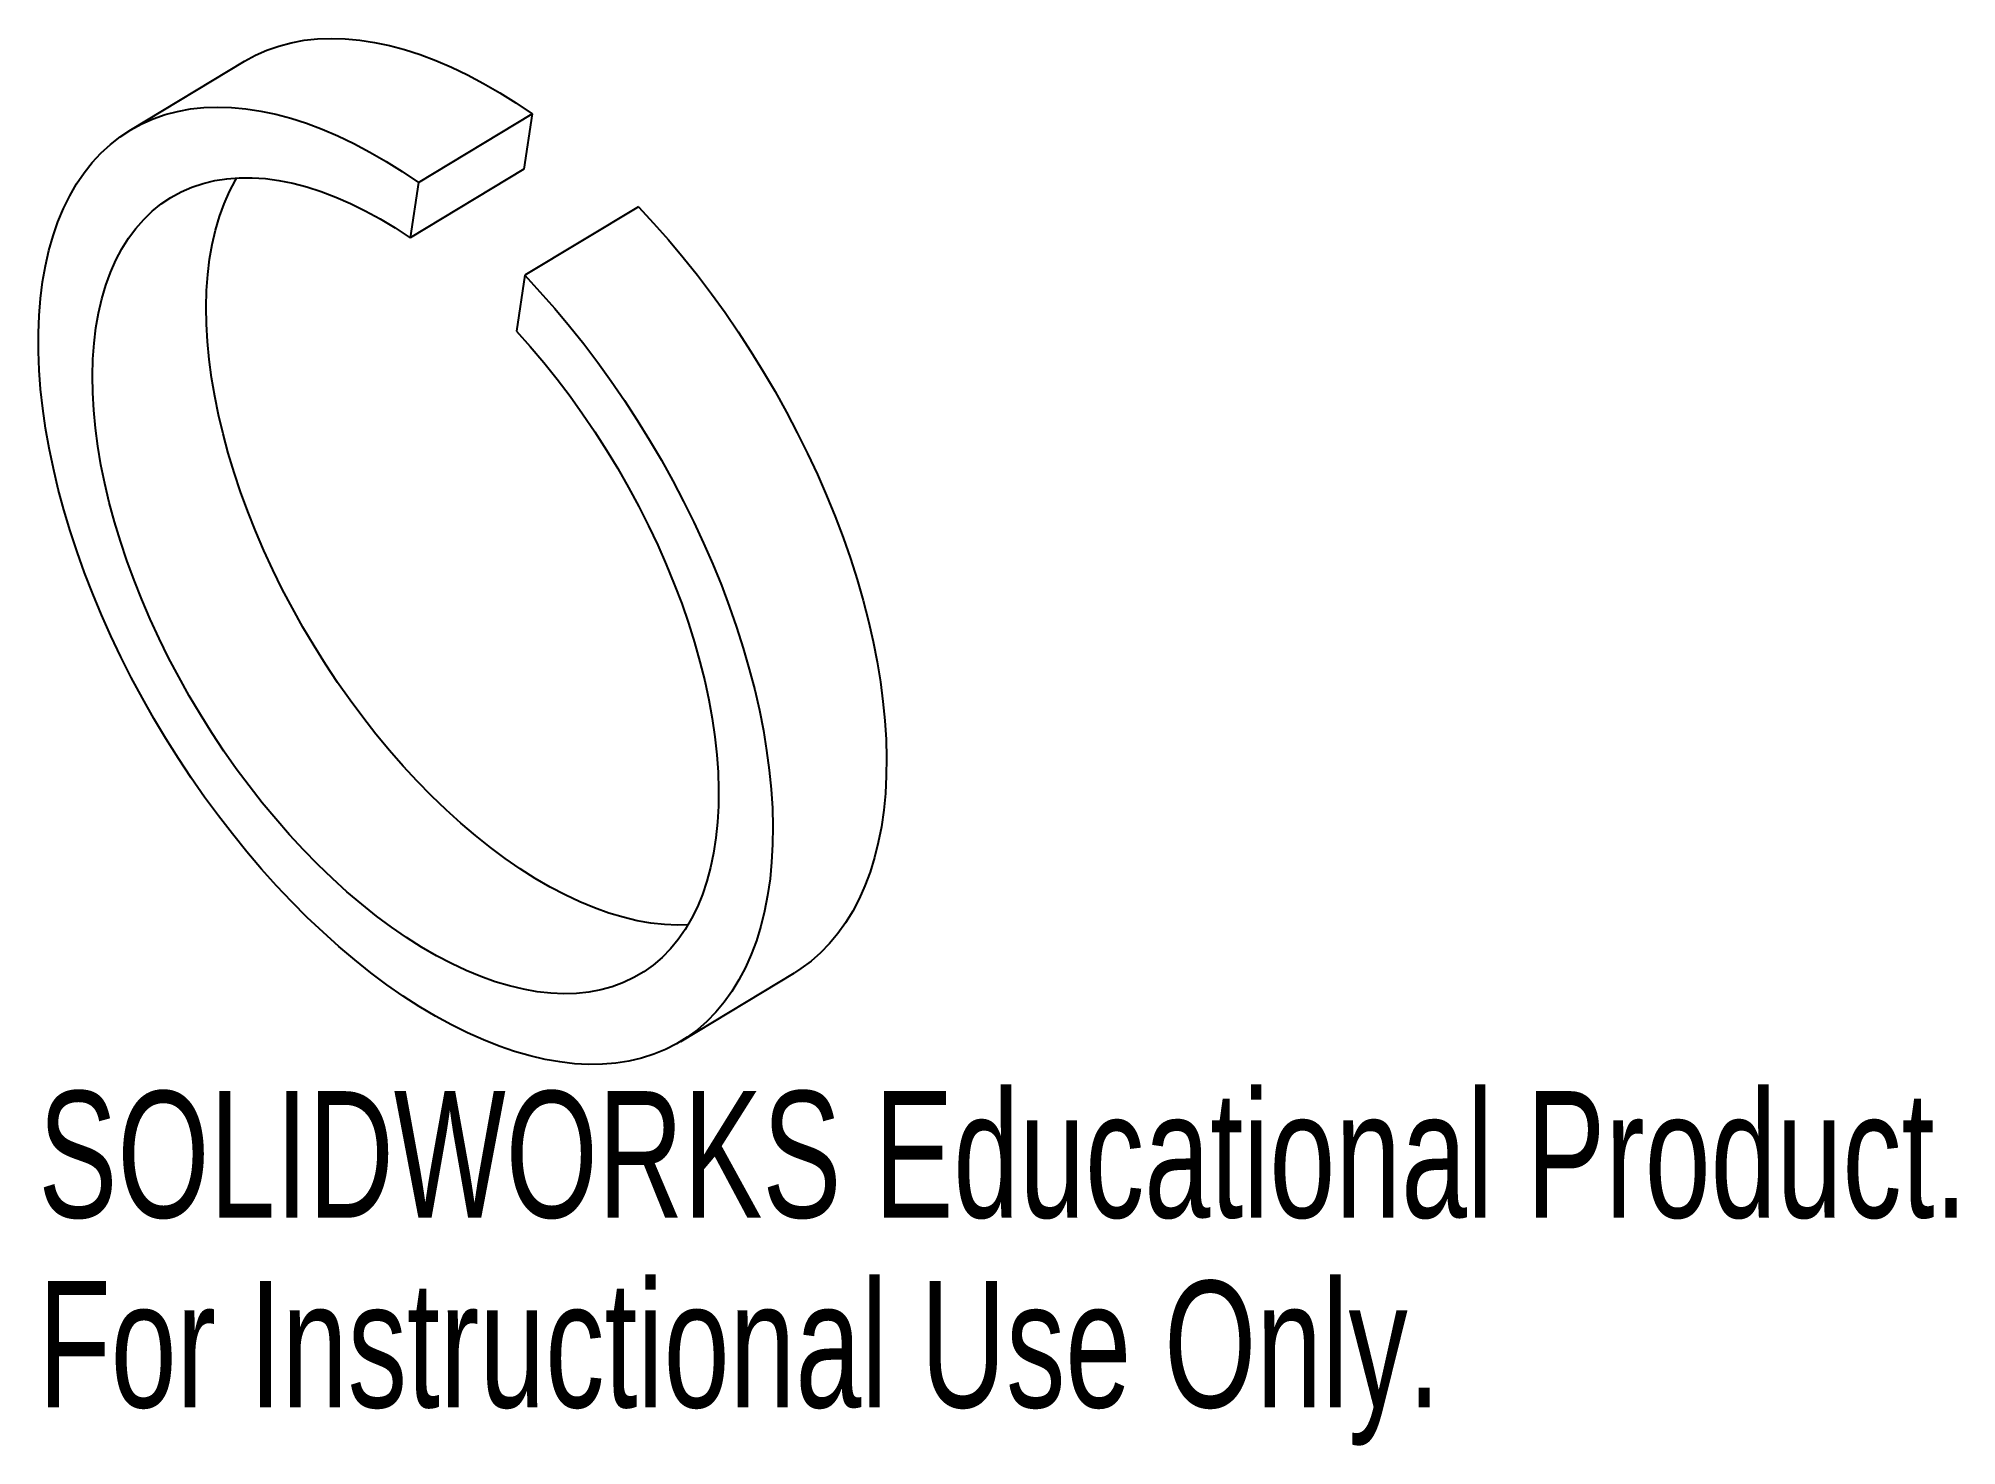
# Model space of a CAD drawing. Header units: millimetres. Extents: x -14 to 59.2, y -32.8 to 20.9.
import ezdxf

# ---------------------------------------------------------------- set-up
doc = ezdxf.new("R2010")
doc.units = ezdxf.units.MM
doc.styles.add('SLDTEXTSTYLE0', font='TXT', dxfattribs={"width": 0.7})

msp = doc.modelspace()

# ---------------------------------------------------------------- linework, layer by layer
at = {"color": 7, "linetype": 'Continuous', "lineweight": 25}
for p, q in [((-6.166, 20.026), (-10.508, 17.403)), ((0.489, 15.398), (4.832, 18.02)), ((4.832, 18.02), (4.516, 15.917)), ((4.516, 15.917), (0.173, 13.294)), ((0.489, 15.398), (0.173, 13.294)), ((8.895, 14.479), (4.552, 11.857)), ((4.552, 11.857), (4.233, 9.73)), ((10.508, -17.403), (14.851, -14.781))]:
    msp.add_line(p, q, dxfattribs=at)
at = {"color": 7, "linetype": 'Continuous', "lineweight": 25, "flags": 128}
for points in [[(-6.166, 20.026), (-6.156, 20.031), (-5.736, 20.261), (-5.297, 20.456), (-4.839, 20.616), (-4.364, 20.742), (-3.871, 20.833), (-3.363, 20.888), (-2.839, 20.908), (-2.302, 20.892), (-1.752, 20.841), (-1.19, 20.755), (-0.617, 20.634), (-0.035, 20.477), (0.556, 20.286), (1.154, 20.061), (1.758, 19.802), (2.368, 19.51), (2.981, 19.185), (3.597, 18.828), (4.214, 18.44), (4.832, 18.02)], [(4.552, 11.857), (5.132, 11.232), (5.702, 10.587), (6.26, 9.92), (6.807, 9.234), (7.34, 8.531), (7.859, 7.811), (8.363, 7.076), (8.85, 6.327), (9.321, 5.565), (9.773, 4.793), (10.207, 4.012), (10.62, 3.223), (11.013, 2.428), (11.385, 1.628), (11.735, 0.824), (12.062, 0.02), (12.365, -0.785), (12.645, -1.588), (12.9, -2.389), (13.13, -3.184), (13.335, -3.974), (13.514, -4.755), (13.666, -5.528), (13.792, -6.29), (13.892, -7.039), (13.964, -7.775), (14.01, -8.496), (14.028, -9.2), (14.019, -9.887), (13.983, -10.554), (13.92, -11.201), (13.829, -11.827), (13.712, -12.429), (13.569, -13.007), (13.399, -13.56), (13.203, -14.087), (12.982, -14.586), (12.735, -15.058), (12.464, -15.5), (12.169, -15.912), (11.85, -16.293), (11.508, -16.642), (11.144, -16.96), (10.758, -17.244), (10.351, -17.495), (9.924, -17.712), (9.478, -17.895), (9.014, -18.043), (8.532, -18.156), (8.034, -18.234), (7.52, -18.277), (6.991, -18.284), (6.449, -18.256), (5.895, -18.192), (5.329, -18.093), (4.753, -17.96), (4.167, -17.791), (3.574, -17.588), (2.973, -17.35), (2.367, -17.079), (1.756, -16.775), (1.142, -16.439), (0.525, -16.07), (-0.092, -15.671), (-0.71, -15.241), (-1.326, -14.782), (-1.939, -14.294), (-2.548, -13.778), (-3.153, -13.235), (-3.752, -12.667), (-4.343, -12.074), (-4.926, -11.458), (-5.499, -10.82), (-6.062, -10.161), (-6.613, -9.482), (-7.151, -8.785), (-7.675, -8.07), (-8.184, -7.34), (-8.678, -6.596), (-9.155, -5.839), (-9.614, -5.071), (-10.054, -4.293), (-10.475, -3.506), (-10.875, -2.713), (-11.255, -1.914), (-11.612, -1.112), (-11.947, -0.308), (-12.259, 0.497), (-12.548, 1.301), (-12.812, 2.103), (-13.051, 2.9), (-13.264, 3.692), (-13.453, 4.477), (-13.615, 5.253), (-13.75, 6.018), (-13.859, 6.772), (-13.941, 7.513), (-13.996, 8.24), (-14.024, 8.95), (-14.025, 9.643), (-13.999, 10.318), (-13.945, 10.972), (-13.865, 11.605), (-13.757, 12.216), (-13.623, 12.803), (-13.463, 13.365), (-13.276, 13.902), (-13.064, 14.411), (-12.826, 14.892), (-12.564, 15.345), (-12.277, 15.768), (-11.966, 16.16), (-11.633, 16.521), (-11.276, 16.85), (-10.898, 17.146), (-10.499, 17.409), (-10.079, 17.639), (-9.64, 17.834), (-9.182, 17.994), (-8.706, 18.12), (-8.214, 18.211), (-7.705, 18.266), (-7.182, 18.286), (-6.645, 18.27), (-6.095, 18.219), (-5.533, 18.133), (-4.96, 18.011), (-4.378, 17.855), (-3.787, 17.664), (-3.189, 17.439), (-2.584, 17.18), (-1.975, 16.888), (-1.362, 16.563), (-0.746, 16.206), (-0.129, 15.817), (0.489, 15.398)], [(4.233, 9.73), (4.764, 9.136), (5.283, 8.521), (5.79, 7.887), (6.284, 7.235), (6.764, 6.566), (7.228, 5.882), (7.676, 5.184), (8.106, 4.475), (8.517, 3.755), (8.909, 3.027), (9.281, 2.292), (9.631, 1.551), (9.959, 0.808), (10.264, 0.062), (10.546, -0.684), (10.804, -1.429), (11.037, -2.17), (11.244, -2.906), (11.426, -3.635), (11.582, -4.356), (11.711, -5.068), (11.813, -5.767), (11.889, -6.453), (11.937, -7.125), (11.957, -7.78), (11.951, -8.418), (11.916, -9.036), (11.855, -9.633), (11.766, -10.209), (11.651, -10.761), (11.509, -11.288), (11.34, -11.789), (11.146, -12.264), (10.925, -12.71), (10.68, -13.127), (10.411, -13.514), (10.117, -13.871), (9.801, -14.195), (9.462, -14.487), (9.101, -14.746), (8.719, -14.97), (8.318, -15.161), (7.897, -15.317), (7.458, -15.438), (7.002, -15.523), (6.531, -15.573), (6.044, -15.587), (5.543, -15.566), (5.03, -15.508), (4.505, -15.416), (3.97, -15.288), (3.425, -15.125), (2.873, -14.927), (2.314, -14.695), (1.75, -14.429), (1.182, -14.131), (0.612, -13.8), (0.039, -13.437), (-0.533, -13.044), (-1.104, -12.62), (-1.672, -12.168), (-2.237, -11.688), (-2.797, -11.181), (-3.35, -10.649), (-3.895, -10.092), (-4.432, -9.512), (-4.958, -8.91), (-5.473, -8.288), (-5.976, -7.647), (-6.464, -6.988), (-6.938, -6.313), (-7.397, -5.624), (-7.838, -4.922), (-8.261, -4.209), (-8.665, -3.486), (-9.05, -2.755), (-9.413, -2.017), (-9.755, -1.275), (-10.075, -0.531), (-10.372, 0.216), (-10.645, 0.961), (-10.893, 1.704), (-11.117, 2.444), (-11.315, 3.178), (-11.487, 3.904), (-11.633, 4.622), (-11.752, 5.329), (-11.844, 6.024), (-11.91, 6.705), (-11.947, 7.37), (-11.958, 8.019), (-11.941, 8.65), (-11.897, 9.26), (-11.825, 9.85), (-11.727, 10.416), (-11.601, 10.959), (-11.449, 11.477), (-11.271, 11.969), (-11.067, 12.433), (-10.837, 12.869), (-10.583, 13.275), (-10.304, 13.65), (-10.002, 13.995), (-9.677, 14.307), (-9.33, 14.587), (-8.961, 14.833), (-8.572, 15.045), (-8.164, 15.223), (-7.736, 15.366), (-7.291, 15.474), (-6.829, 15.546), (-6.351, 15.582), (-5.859, 15.583), (-5.354, 15.549), (-4.836, 15.478), (-4.307, 15.372), (-3.768, 15.231), (-3.221, 15.055), (-2.666, 14.845), (-2.105, 14.6), (-1.54, 14.322), (-0.971, 14.012), (-0.399, 13.669), (0.173, 13.294)], [(10.786, -12.956), (10.386, -12.965), (9.886, -12.943), (9.372, -12.886), (8.848, -12.794), (8.312, -12.666), (7.768, -12.502), (7.216, -12.305), (6.657, -12.073), (6.093, -11.807), (5.525, -11.509), (4.954, -11.178), (4.382, -10.815), (3.81, -10.422), (3.239, -9.998), (2.67, -9.546), (2.106, -9.066), (1.546, -8.559), (0.993, -8.027), (0.448, -7.47), (-0.089, -6.89), (-0.615, -6.288), (-1.13, -5.666), (-1.633, -5.024), (-2.122, -4.366), (-2.596, -3.691), (-3.054, -3.002), (-3.495, -2.3), (-3.918, -1.586), (-4.322, -0.863), (-4.707, -0.132), (-5.07, 0.605), (-5.413, 1.347), (-5.732, 2.092), (-6.029, 2.838), (-6.302, 3.583), (-6.55, 4.327), (-6.774, 5.066), (-6.972, 5.8), (-7.144, 6.526), (-7.29, 7.244), (-7.409, 7.951), (-7.502, 8.646), (-7.567, 9.327), (-7.605, 9.993), (-7.615, 10.641), (-7.598, 11.272), (-7.554, 11.882), (-7.483, 12.472), (-7.384, 13.039), (-7.258, 13.582), (-7.106, 14.099), (-6.928, 14.591), (-6.724, 15.055), (-6.495, 15.491), (-6.443, 15.578)], [(8.895, 14.479), (9.475, 13.855), (10.044, 13.209), (10.603, 12.542), (11.149, 11.857), (11.683, 11.153), (12.202, 10.433), (12.706, 9.698), (13.193, 8.949), (13.664, 8.188), (14.116, 7.416), (14.549, 6.634), (14.963, 5.845), (15.356, 5.05), (15.728, 4.25), (16.078, 3.447), (16.404, 2.642), (16.708, 1.837), (16.988, 1.034), (17.243, 0.234), (17.473, -0.562), (17.677, -1.351), (17.856, -2.133), (18.009, -2.906), (18.135, -3.667), (18.234, -4.417), (18.307, -5.153), (18.352, -5.874), (18.371, -6.578), (18.362, -7.265), (18.325, -7.932), (18.262, -8.579), (18.172, -9.204), (18.055, -9.807), (17.912, -10.385), (17.742, -10.938), (17.546, -11.465), (17.325, -11.964), (17.078, -12.435), (16.807, -12.878), (16.511, -13.289), (16.192, -13.671), (15.851, -14.02), (15.486, -14.338), (15.1, -14.622), (14.851, -14.781)]]:
    msp.add_lwpolyline(points, dxfattribs=at)

# ---------------------------------------------------------------- texts
at = {"color": 7, "linetype": 'Continuous', "char_height": 4.83362, "attachment_point": 1, "style": 'SLDTEXTSTYLE0'}
for s, insert in [('SOLIDWORKS Educational Product.', (-14.025, -19.304)), ('For Instructional Use Only.', (-14.025, -26.554))]:
    msp.add_mtext(s, dxfattribs=dict(at, insert=insert))

doc.saveas('drawing.dxf')
